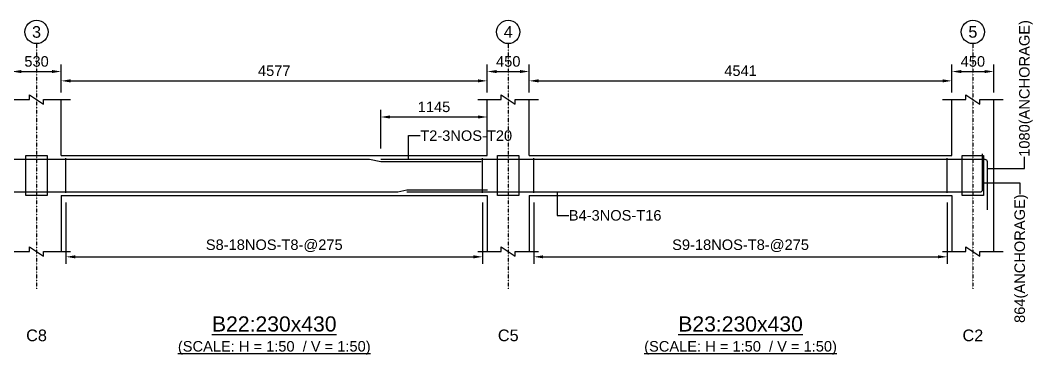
# Model space of a CAD drawing. Header units: inches. Extents: x -816171 to 9366335, y -450961 to 689132.
# Drawn here: x 3467855 to 3489607, y 220421 to 227596 of the extents above; entities that cross this region are included whole.
import ezdxf
from ezdxf.enums import TextEntityAlignment as Align

# ---------------------------------------------------------------- set-up
doc = ezdxf.new("R2010")
doc.units = ezdxf.units.IN
doc.header["$MEASUREMENT"] = 0
doc.linetypes.add('SCCenter', pattern=[1.2, 0.5, -0.3, 0.1, -0.3])
doc.linetypes.add('SCHidden', pattern=[1000, 500, -500])
for name, color, linetype in [('Concrete Line', 2, 'Continuous'), ('Cut Line', 31, 'Continuous'), ('Dimension', 31, 'Continuous'), ('Grid', 8, 'Continuous'), ('Labels', 4, 'Continuous'), ('Labels_Support', 4, 'Continuous'), ('Link', 225, 'Continuous'), ('Reinforcement', 130, 'Continuous'), ('Text', 31, 'Continuous')]:
    doc.layers.add(name, color=color, linetype=linetype)
doc.styles.add('SC-SansSerif', font='SansSerif')
doc.styles.get("Standard").update_dxf_attribs({"font": 'txt.shx'})
doc.dimstyles.new('SCBBSDimStyl', dxfattribs={"dimtxt": 225, "dimasz": 200, "dimexe": 150, "dimexo": 150, "dimgap": 100, "dimtad": 1, "dimtoh": 1, "dimdec": 0, "dimzin": 0, "dimdsep": 46, "dimtxsty": 'SC-SansSerif', "dimcen": 0.09, "dimclrd": 8, "dimclre": 8, "dimclrt": 31, "dimadec": 0, "dimazin": 0, "dimtfac": 1, "dimtdec": 0, "dimtix": 1, "dimtofl": 0, "dimtmove": 0, "dimatfit": 3, "dimfxl": 1, "dimtolj": 1, "dimtzin": 0, "dimarcsym": 0})
doc.dimstyles.get("Standard").update_dxf_attribs({"dimtxt": 0.18, "dimasz": 0.18, "dimexe": 0.18, "dimexo": 0.0625, "dimgap": 0.09, "dimtad": 0, "dimtih": 1, "dimtoh": 1, "dimdec": 4, "dimzin": 0, "dimdsep": 46, "dimtxsty": 'Standard', "dimcen": 0.09, "dimadec": 0, "dimazin": 0, "dimtfac": 1, "dimtdec": 4, "dimtofl": 0, "dimtmove": 0, "dimatfit": 3, "dimfxl": 1, "dimtolj": 1, "dimtzin": 0, "dimarcsym": 0})

# ---------------------------------------------------------------- blocks, each defined once
blk = doc.blocks.new('*D1341')
at = {"layer": 'DEFPOINTS', "color": 0, "transparency": 16777216}
for p in [(3468835, 223836), (3477789, 223836), (3477789, 222521)]:
    blk.add_point(p, dxfattribs=at)
at = {"layer": 'Dimension', "color": 8, "lineweight": -2, "transparency": 16777216}
for p, q in [((3468835, 223686), (3468835, 222371)), ((3477789, 223686), (3477789, 222371)), ((3469035, 222521), (3477589, 222521))]:
    blk.add_line(p, q, dxfattribs=at)
at = {"layer": 'Dimension', "color": 8, "transparency": 16777216}
for points in [[(3469035, 222554), (3469035, 222488), (3468835, 222521)], [(3477589, 222554), (3477589, 222488), (3477789, 222521)]]:
    blk.add_solid(points, dxfattribs=at)
at = {"layer": 'Dimension', "color": 31, "transparency": 16777216, "insert": (3473312, 222758), "char_height": 225, "attachment_point": 5, "style": 'SC-SansSerif'}
blk.add_mtext('\\A1;S8-18NOS-T8-@275', dxfattribs=at)
blk = doc.blocks.new('*D1342')
at = {"layer": 'DEFPOINTS', "color": 0, "transparency": 16777216}
for p in [(3478889, 223836), (3487771, 223836), (3487771, 222521)]:
    blk.add_point(p, dxfattribs=at)
at = {"layer": 'Dimension', "color": 8, "lineweight": -2, "transparency": 16777216}
for p, q in [((3478889, 223686), (3478889, 222371)), ((3487771, 223686), (3487771, 222371)), ((3479089, 222521), (3487571, 222521))]:
    blk.add_line(p, q, dxfattribs=at)
at = {"layer": 'Dimension', "color": 8, "transparency": 16777216}
for points in [[(3479089, 222554), (3479089, 222488), (3478889, 222521)], [(3487571, 222554), (3487571, 222488), (3487771, 222521)]]:
    blk.add_solid(points, dxfattribs=at)
at = {"layer": 'Dimension', "color": 31, "transparency": 16777216, "insert": (3483330, 222758), "char_height": 225, "attachment_point": 5, "style": 'SC-SansSerif'}
blk.add_mtext('\\A1;S9-18NOS-T8-@275', dxfattribs=at)
blk = doc.blocks.new('*D1343')
at = {"layer": 'DEFPOINTS', "color": 0, "transparency": 16777216}
for p in [(3477889, 225521), (3475599, 224696), (3477889, 224696)]:
    blk.add_point(p, dxfattribs=at)
at = {"layer": 'Dimension', "color": 8, "lineweight": -2, "transparency": 16777216}
for p, q in [((3475599, 224846), (3475599, 225671)), ((3477889, 224846), (3477889, 225671)), ((3475799, 225521), (3477689, 225521))]:
    blk.add_line(p, q, dxfattribs=at)
at = {"layer": 'Dimension', "color": 8, "transparency": 16777216}
for points in [[(3475799, 225554), (3475799, 225488), (3475599, 225521)], [(3477689, 225554), (3477689, 225488), (3477889, 225521)]]:
    blk.add_solid(points, dxfattribs=at)
at = {"layer": 'Dimension', "color": 31, "transparency": 16777216, "insert": (3476744, 225737), "char_height": 225, "attachment_point": 5, "style": 'SC-SansSerif'}
blk.add_mtext('\\A1;1145', dxfattribs=at)
blk = doc.blocks.new('*D1382')
at = {"layer": 'DEFPOINTS', "color": 0, "transparency": 16777216}
for p in [(3477889, 226296), (3468735, 225896), (3477889, 225896)]:
    blk.add_point(p, dxfattribs=at)
at = {"layer": 'Dimension', "color": 8, "lineweight": -2, "transparency": 16777216}
for p, q in [((3468735, 226046), (3468735, 226446)), ((3477889, 226046), (3477889, 226446)), ((3468935, 226296), (3477689, 226296))]:
    blk.add_line(p, q, dxfattribs=at)
at = {"layer": 'Dimension', "color": 8, "transparency": 16777216}
for points in [[(3468935, 226329), (3468935, 226263), (3468735, 226296)], [(3477689, 226329), (3477689, 226263), (3477889, 226296)]]:
    blk.add_solid(points, dxfattribs=at)
at = {"layer": 'Dimension', "color": 31, "transparency": 16777216, "insert": (3473312, 226512), "char_height": 225, "attachment_point": 5, "style": 'SC-SansSerif'}
blk.add_mtext('\\A1;4577', dxfattribs=at)
blk = doc.blocks.new('*D1383')
at = {"layer": 'DEFPOINTS', "color": 0, "transparency": 16777216}
for p in [(3487871, 226296), (3478789, 225896), (3487871, 225896)]:
    blk.add_point(p, dxfattribs=at)
at = {"layer": 'Dimension', "color": 8, "lineweight": -2, "transparency": 16777216}
for p, q in [((3478789, 226046), (3478789, 226446)), ((3487871, 226046), (3487871, 226446)), ((3478989, 226296), (3487671, 226296))]:
    blk.add_line(p, q, dxfattribs=at)
at = {"layer": 'Dimension', "color": 8, "transparency": 16777216}
for points in [[(3478989, 226329), (3478989, 226263), (3478789, 226296)], [(3487671, 226329), (3487671, 226263), (3487871, 226296)]]:
    blk.add_solid(points, dxfattribs=at)
at = {"layer": 'Dimension', "color": 31, "transparency": 16777216, "insert": (3483330, 226512), "char_height": 225, "attachment_point": 5, "style": 'SC-SansSerif'}
blk.add_mtext('\\A1;4541', dxfattribs=at)
blk = doc.blocks.new('*D1385')
at = {"layer": 'DEFPOINTS', "color": 0, "transparency": 16777216}
for p in [(3468735, 226496), (3467675, 225896), (3468735, 225896)]:
    blk.add_point(p, dxfattribs=at)
at = {"layer": 'Dimension', "color": 8, "lineweight": -2, "transparency": 16777216}
for p, q in [((3467675, 226046), (3467675, 226646)), ((3467875, 226496), (3468535, 226496)), ((3468735, 226046), (3468735, 226646))]:
    blk.add_line(p, q, dxfattribs=at)
at = {"layer": 'Dimension', "color": 8, "transparency": 16777216}
for points in [[(3467875, 226529), (3467875, 226463), (3467675, 226496)], [(3468535, 226529), (3468535, 226463), (3468735, 226496)]]:
    blk.add_solid(points, dxfattribs=at)
at = {"layer": 'Dimension', "color": 31, "transparency": 16777216, "insert": (3468205, 226712), "char_height": 225, "attachment_point": 5, "style": 'SC-SansSerif'}
blk.add_mtext('\\A1;530', dxfattribs=at)
blk = doc.blocks.new('*D1386')
at = {"layer": 'DEFPOINTS', "color": 0, "transparency": 16777216}
for p in [(3478789, 226496), (3477889, 225896), (3478789, 225896)]:
    blk.add_point(p, dxfattribs=at)
at = {"layer": 'Dimension', "color": 8, "lineweight": -2, "transparency": 16777216}
for p, q in [((3477889, 226046), (3477889, 226646)), ((3478089, 226496), (3478589, 226496)), ((3478789, 226046), (3478789, 226646))]:
    blk.add_line(p, q, dxfattribs=at)
at = {"layer": 'Dimension', "color": 8, "transparency": 16777216}
for points in [[(3478089, 226529), (3478089, 226463), (3477889, 226496)], [(3478589, 226529), (3478589, 226463), (3478789, 226496)]]:
    blk.add_solid(points, dxfattribs=at)
at = {"layer": 'Dimension', "color": 31, "transparency": 16777216, "insert": (3478339, 226712), "char_height": 225, "attachment_point": 5, "style": 'SC-SansSerif'}
blk.add_mtext('\\A1;450', dxfattribs=at)
blk = doc.blocks.new('*D1395')
at = {"layer": 'DEFPOINTS', "color": 0, "transparency": 16777216}
for p in [(3488771, 226496), (3487871, 225896), (3488771, 225896)]:
    blk.add_point(p, dxfattribs=at)
at = {"layer": 'Dimension', "color": 8, "lineweight": -2, "transparency": 16777216}
for p, q in [((3487871, 226046), (3487871, 226646)), ((3488071, 226496), (3488571, 226496)), ((3488771, 226046), (3488771, 226646))]:
    blk.add_line(p, q, dxfattribs=at)
at = {"layer": 'Dimension', "color": 8, "transparency": 16777216}
for points in [[(3488071, 226529), (3488071, 226463), (3487871, 226496)], [(3488571, 226529), (3488571, 226463), (3488771, 226496)]]:
    blk.add_solid(points, dxfattribs=at)
at = {"layer": 'Dimension', "color": 31, "transparency": 16777216, "insert": (3488321, 226712), "char_height": 225, "attachment_point": 5, "style": 'SC-SansSerif'}
blk.add_mtext('\\A1;450', dxfattribs=at)

msp = doc.modelspace()

# ---------------------------------------------------------------- linework, layer by layer
at = {"layer": 'Concrete Line'}
for p, q in [((3468735.0308, 224695.86204), (3468735.0308, 225895.86204)), ((3477889.0308, 224695.86204), (3477889.0308, 225895.86204)), ((3478789.0308, 224695.86204), (3478789.0308, 225895.86204)), ((3487871.0308, 224695.86204), (3487871.0308, 225895.86204)), ((3488771.0308, 222635.86204), (3488771.0308, 225895.86204)), ((3468735.0308, 223835.86204), (3468735.0308, 222635.86204)), ((3477889.0308, 223835.86204), (3477889.0308, 222635.86204)), ((3478789.0308, 223835.86204), (3478789.0308, 222635.86204)), ((3487871.0308, 223835.86204), (3487871.0308, 222635.86204))]:
    msp.add_line(p, q, dxfattribs=at)
for points in [[(3467975.0308, 224695.86204), (3468435.0308, 224695.86204), (3468435.0308, 224695.86204), (3468435.0308, 223835.86204), (3468435.0308, 223835.86204), (3467975.0308, 223835.86204), (3467975.0308, 223835.86204), (3467975.0308, 224695.86204)], [(3478109.0308, 224695.86204), (3478569.0308, 224695.86204), (3478569.0308, 224695.86204), (3478569.0308, 223835.86204), (3478569.0308, 223835.86204), (3478109.0308, 223835.86204), (3478109.0308, 223835.86204), (3478109.0308, 224695.86204)], [(3488091.0308, 224695.86204), (3488551.0308, 224695.86204), (3488551.0308, 224695.86204), (3488551.0308, 223835.86204), (3488551.0308, 223835.86204), (3488091.0308, 223835.86204), (3488091.0308, 223835.86204), (3488091.0308, 224695.86204)]]:
    msp.add_lwpolyline(points, close=True, dxfattribs=at)
at = {"layer": 'Concrete Line', "linetype": 'SCHidden'}
for points in [[(3467975.0308, 224695.86204), (3468435.0308, 224695.86204), (3468435.0308, 224695.86204), (3468435.0308, 223835.86204), (3468435.0308, 223835.86204), (3467975.0308, 223835.86204), (3467975.0308, 223835.86204), (3467975.0308, 224695.86204)], [(3478109.0308, 224695.86204), (3478569.0308, 224695.86204), (3478569.0308, 224695.86204), (3478569.0308, 223835.86204), (3478569.0308, 223835.86204), (3478109.0308, 223835.86204), (3478109.0308, 223835.86204), (3478109.0308, 224695.86204)], [(3488091.0308, 224695.86204), (3488551.0308, 224695.86204), (3488551.0308, 224695.86204), (3488551.0308, 223835.86204), (3488551.0308, 223835.86204), (3488091.0308, 223835.86204), (3488091.0308, 223835.86204), (3488091.0308, 224695.86204)]]:
    msp.add_lwpolyline(points, close=True, dxfattribs=at)
at = {"layer": 'Concrete Line'}
for points in [[(3468735.0308, 224695.86204), (3477889.0308, 224695.86204)], [(3478789.0308, 224695.86204), (3487871.0308, 224695.86204)], [(3468735.0308, 223835.86204), (3477889.0308, 223835.86204)], [(3478789.0308, 223835.86204), (3487871.0308, 223835.86204)]]:
    msp.add_lwpolyline(points, dxfattribs=at)
at = {"layer": 'Cut Line'}
for points in [[(3467475.0308, 225895.86204), (3468055.0308, 225895.86204), (3468055.0308, 225995.86204), (3468355.0308, 225795.86204), (3468355.0308, 225895.86204), (3468935.0308, 225895.86204)], [(3477689.0308, 225895.86204), (3478189.0308, 225895.86204), (3478189.0308, 225995.86204), (3478489.0308, 225795.86204), (3478489.0308, 225895.86204), (3478989.0308, 225895.86204)], [(3487671.0308, 225895.86204), (3488171.0308, 225895.86204), (3488171.0308, 225995.86204), (3488471.0308, 225795.86204), (3488471.0308, 225895.86204), (3488971.0308, 225895.86204)], [(3467475.0308, 222635.86204), (3468055.0308, 222635.86204), (3468055.0308, 222735.86204), (3468355.0308, 222535.86204), (3468355.0308, 222635.86204), (3468935.0308, 222635.86204)], [(3477689.0308, 222635.86204), (3478189.0308, 222635.86204), (3478189.0308, 222735.86204), (3478489.0308, 222535.86204), (3478489.0308, 222635.86204), (3478989.0308, 222635.86204)], [(3487671.0308, 222635.86204), (3488171.0308, 222635.86204), (3488171.0308, 222735.86204), (3488471.0308, 222535.86204), (3488471.0308, 222635.86204), (3488971.0308, 222635.86204)]]:
    msp.add_lwpolyline(points, dxfattribs=at)
at = {"layer": 'Grid', "linetype": 'SCCenter'}
for p, q in [((3468205.0308, 227095.86204), (3468205.0308, 221835.86204)), ((3478339.0308, 227095.86204), (3478339.0308, 221835.86204)), ((3488321.0308, 227095.86204), (3488321.0308, 221835.86204))]:
    msp.add_line(p, q, dxfattribs=at)
at = {"layer": 'Grid'}
for centre in [(3468205.0308, 227345.86204), (3478339.0308, 227345.86204), (3488321.0308, 227345.86204)]:
    msp.add_circle(centre, 250, dxfattribs=at)
at = {"layer": 'Link'}
for p, q in [((3468835.0308, 223895.86204), (3468835.0308, 224635.86204)), ((3477789.0308, 223895.86204), (3477789.0308, 224635.86204)), ((3478889.0308, 223895.86204), (3478889.0308, 224635.86204)), ((3487771.0308, 223895.86204), (3487771.0308, 224635.86204))]:
    msp.add_line(p, q, dxfattribs=at)
at = {"layer": 'Reinforcement'}
for points in [[(3476162.02639, 223911.86204), (3488478.02639, 223911.86204, 0.4142136256), (3488528.02639, 223961.86204), (3488528.02639, 224727.86204)], [(3455005.0308, 223865.86204), (3455005.0308, 224565.86204, -0.4142135624), (3455055.0308, 224615.86204), (3475358.53532, 224615.86204), (3475598.53532, 224563.86204), (3477758.53532, 224563.86204)], [(3455105.0308, 224665.86204), (3455105.0308, 223961.86204, 0.4142135624), (3455155.0308, 223911.86204), (3475970.02639, 223911.86204), (3476162.02639, 223959.86204), (3477890.02639, 223959.86204)], [(3475598.53532, 224615.86204), (3488576.03987, 224615.86204, -0.4142137655), (3488626.03987, 224565.86204), (3488626.03987, 223531.86204)]]:
    msp.add_lwpolyline(points, format="xyb", dxfattribs=at)

# ---------------------------------------------------------------- texts
at = {"layer": 'Grid', "style": 'SC-SansSerif'}
for s, p in [('3', (3468205.0308, 227345.86204)), ('4', (3478339.0308, 227345.86204)), ('5', (3488321.0308, 227345.86204))]:
    msp.add_text(s, height=250, dxfattribs=at).set_placement(p, align=Align.MIDDLE)
at = {"layer": 'Labels', "style": 'SC-SansSerif'}
for s, p in [('%%uB22:230x430', (3473312.0308, 220820.86204)), ('%%uB23:230x430', (3483330.0308, 220820.86204))]:
    msp.add_text(s, height=325, dxfattribs=at).set_placement(p, align=Align.BOTTOM_CENTER)
at = {"layer": 'Labels_Support', "style": 'SC-SansSerif'}
for s, p in [('C8', (3468205.0308, 220635.86204)), ('C5', (3478339.0308, 220635.86204)), ('C2', (3488321.0308, 220635.86204))]:
    msp.add_text(s, height=250, dxfattribs=at).set_placement(p, align=Align.BOTTOM_CENTER)
at = {"layer": 'Text', "style": 'SC-SansSerif'}
msp.add_text('1080(ANCHORAGE)', height=225, rotation=90, dxfattribs=at).set_placement((3489427.0308, 224665.86204), align=Align.MIDDLE_LEFT)
for s, p in [('T2-3NOS-T20', (3476448.53532, 225120.86204)), ('B4-3NOS-T16', (3479640.02639, 223410.86204))]:
    msp.add_text(s, height=225, dxfattribs=at).set_placement(p, align=Align.MIDDLE_LEFT)
msp.add_text('864(ANCHORAGE)', height=225, rotation=90, dxfattribs=at).set_placement((3489327.0308, 223861.86204), align=Align.MIDDLE_RIGHT)
for p in [(3473312.0308, 220420.86204), (3483330.0308, 220420.86204)]:
    msp.add_text('%%u(SCALE: H = 1:50  / V = 1:50)', height=225, dxfattribs=at).set_placement(p, align=Align.BOTTOM_CENTER)

# ---------------------------------------------------------------- dimensions: what is measured, and where the dimension line sits
at = {"layer": 'Dimension'}
for base, p1, p2, text, picture, middle in [((3468735.0308, 226495.86204), (3467675.0308, 225895.86204), (3468735.0308, 225895.86204), '530', '*D1385', (3468205.0308, 226711.91142)), ((3477889.0308, 226295.86204), (3468735.0308, 225895.86204), (3477889.0308, 225895.86204), '4577', '*D1382', (3473312.0308, 226511.7571)), ((3478789.0308, 226495.86204), (3477889.0308, 225895.86204), (3478789.0308, 225895.86204), '450', '*D1386', (3478339.0308, 226711.7571)), ((3487871.0308, 226295.86204), (3478789.0308, 225895.86204), (3487871.0308, 225895.86204), '4541', '*D1383', (3483330.0308, 226511.7571)), ((3488771.0308, 226495.86204), (3487871.0308, 225895.86204), (3488771.0308, 225895.86204), '450', '*D1395', (3488321.0308, 226711.7571)), ((3477888.5353, 225520.86204), (3475598.5353, 224695.86204), (3477888.5353, 224695.86204), '1145', '*D1343', (3476743.5353, 225736.7571)), ((3477789.0308, 222520.86204), (3468835.0308, 223835.86204), (3477789.0308, 223835.86204), 'S8-18NOS-T8-@275', '*D1341', (3473312.0308, 222757.59043)), ((3487771.0308, 222520.86204), (3478889.0308, 223835.86204), (3487771.0308, 223835.86204), 'S9-18NOS-T8-@275', '*D1342', (3483330.0308, 222757.59043))]:
    dim = msp.add_linear_dim(base=base, p1=p1, p2=p2, text=text, dimstyle='SCBBSDimStyl', dxfattribs=at)
    dim.commit()
    dim.dimension.update_dxf_attribs({"geometry": picture, "text_midpoint": middle})

# ---------------------------------------------------------------- leaders
at = {"layer": 'Dimension', "color": 8}
for points in [[(3476198.53532, 224615.86204), (3476198.53532, 225120.86204), (3476448.53532, 225120.86204)], [(3488627.0308, 224415.86204), (3489427.0308, 224415.86204), (3489427.0308, 224665.86204)], [(3488527.0308, 224111.86204), (3489327.0308, 224111.86204), (3489327.0308, 223861.86204)], [(3479390.02639, 223911.86204), (3479390.02639, 223410.86204), (3479640.02639, 223410.86204)]]:
    msp.add_leader(points, dimstyle='Standard', dxfattribs=at)

doc.saveas('drawing.dxf')
